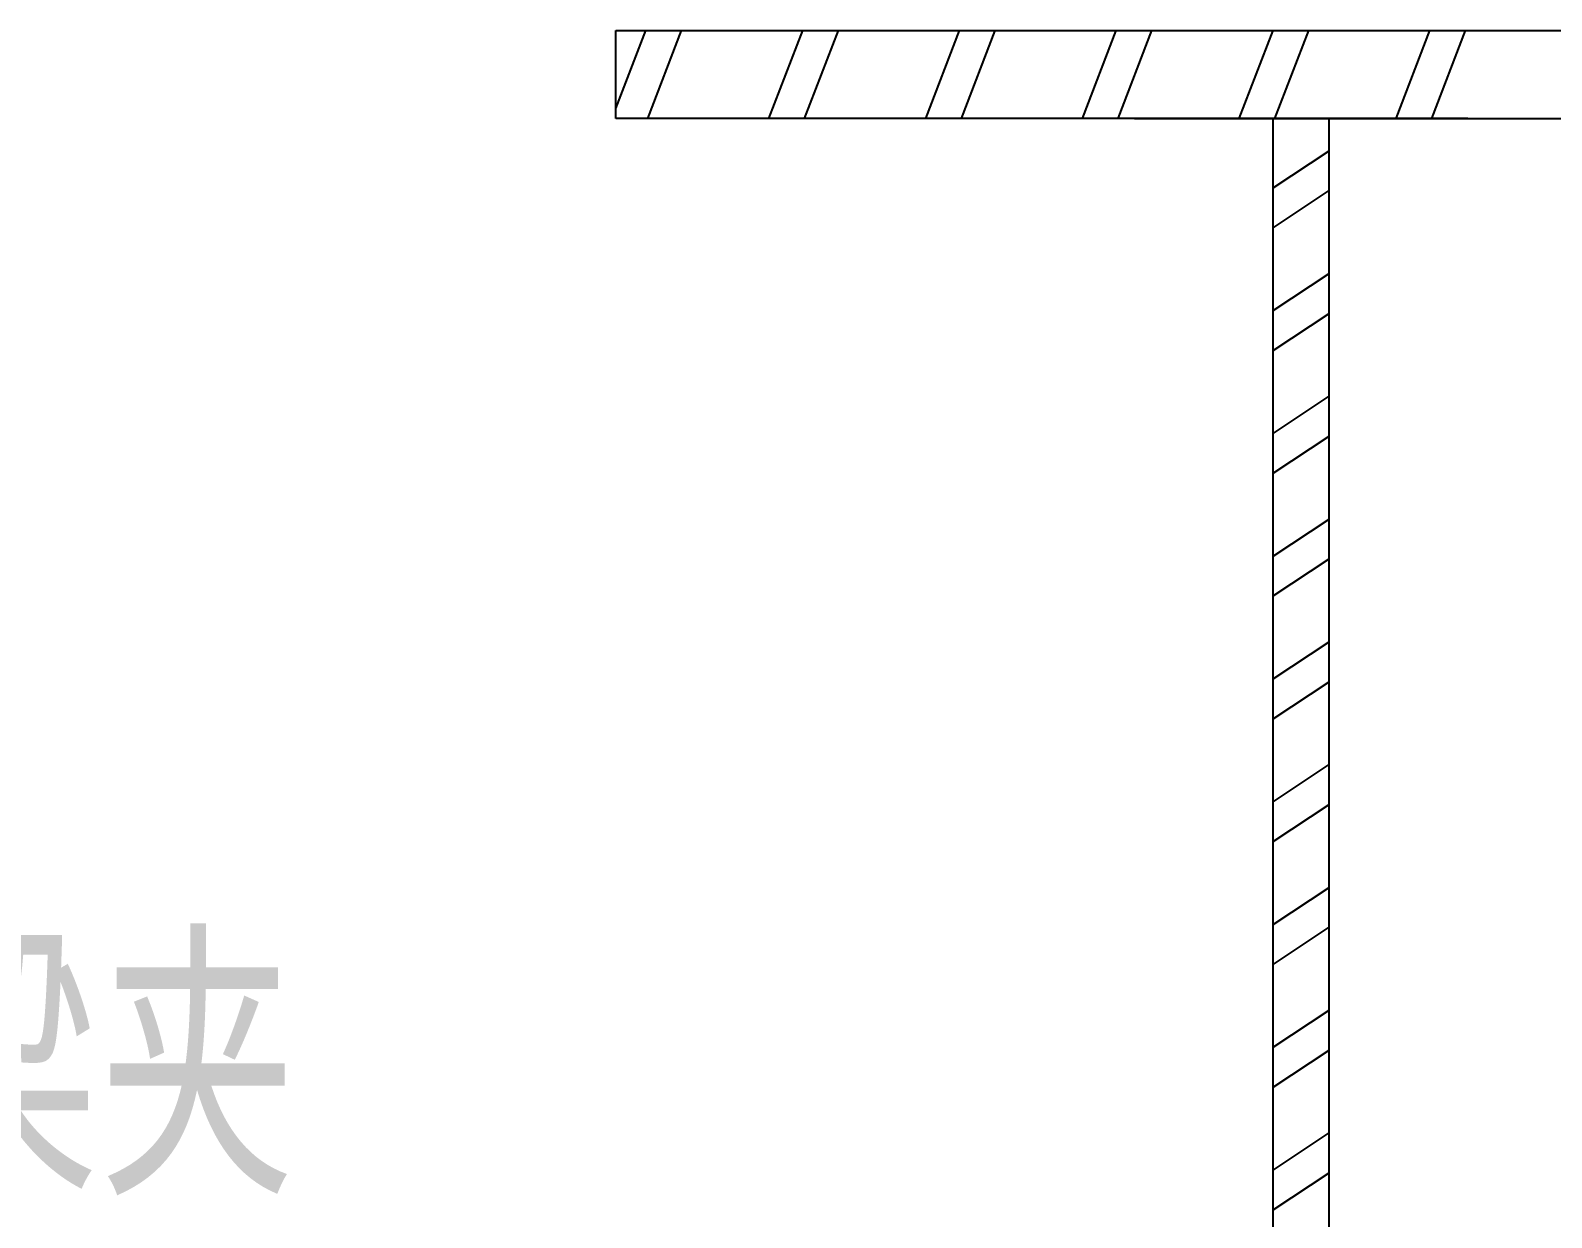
# Model space of a CAD drawing. Extents: x 1382187 to 1725648, y 860327 to 1571294.
# Drawn here: x 1529840 to 1532308, y 1217494 to 1219418 of the extents above; entities that cross this region are included whole.
import ezdxf

# ---------------------------------------------------------------- set-up
doc = ezdxf.new("R2010")
doc.units = 0
doc.header["$LTSCALE"] = 1000
doc.header["$MEASUREMENT"] = 0
doc.layers.add('W_DIM', color=4, linetype='Continuous')
doc.layers.add('walraven', color=7, linetype='Continuous')
doc.styles.add('wwp100', font='txt.shx', dxfattribs={"width": 0.7, "height": 400, "bigfont": 'hztxt.shx'})

msp = doc.modelspace()

# ---------------------------------------------------------------- linework, layer by layer
for p, q in [((1530790.1, 1219291.4), (1530838.8, 1219418.1)), ((1530790.1, 1219418.1), (1533013.2, 1219418.1)), ((1530790.1, 1219275.6), (1530790.1, 1219418.1)), ((1530841.9, 1219275.6), (1530896.7, 1219418.1)), ((1531038.3, 1219275.6), (1531093.1, 1219418.1)), ((1531096.2, 1219275.6), (1531151, 1219418.1)), ((1531292.6, 1219275.6), (1531347.4, 1219418.1)), ((1531350.5, 1219275.6), (1531405.3, 1219418.1)), ((1531546.9, 1219275.6), (1531601.7, 1219418.1)), ((1531604.8, 1219275.6), (1531659.6, 1219418.1)), ((1531801.2, 1219275.6), (1531856, 1219418.1)), ((1531859.1, 1219275.6), (1531913.9, 1219418.1)), ((1532055.5, 1219275.6), (1532110.3, 1219418.1)), ((1532113.4, 1219275.6), (1532168.2, 1219418.1)), ((1531856, 1216819.7), (1531856, 1219275.6)), ((1531947.2, 1216819.7), (1531947.2, 1219275.6)), ((1531856, 1219163), (1531947.2, 1219223.1)), ((1531856, 1219098.3), (1531947.2, 1219158.5)), ((1531856, 1218963.9), (1531947.2, 1219024.1)), ((1531856, 1218899.3), (1531947.2, 1218959.5)), ((1531856, 1218764.9), (1531947.2, 1218825.1)), ((1531856, 1218700.3), (1531947.2, 1218760.5)), ((1531856, 1218565.9), (1531947.2, 1218626)), ((1531856, 1218501.3), (1531947.2, 1218561.4)), ((1531856, 1218366.9), (1531947.2, 1218427)), ((1531856, 1218302.2), (1531947.2, 1218362.4)), ((1531856, 1218167.8), (1531947.2, 1218228)), ((1531856, 1218103.2), (1531947.2, 1218163.4)), ((1531856, 1217968.8), (1531947.2, 1218029)), ((1531856, 1217904.2), (1531947.2, 1217964.4)), ((1531856, 1217769.8), (1531947.2, 1217829.9)), ((1531856, 1217705.2), (1531947.2, 1217765.3)), ((1531856, 1217570.8), (1531947.2, 1217630.9)), ((1531856, 1217506.1), (1531947.2, 1217566.3))]:
    msp.add_line(p, q)
at = {"layer": 'walraven'}
for p, q in [((1532172.2, 1219275.6), (1530790.1, 1219275.6)), ((1531631, 1219275.6), (1533013.2, 1219275.6))]:
    msp.add_line(p, q, dxfattribs=at)

# ---------------------------------------------------------------- texts
at = {"layer": 'W_DIM', "color": 7, "style": 'wwp100', "width": 0.8}
msp.add_text('U型梁夹', height=400, dxfattribs=at).set_placement((1529009.6, 1217529.7))

doc.saveas('drawing.dxf')
